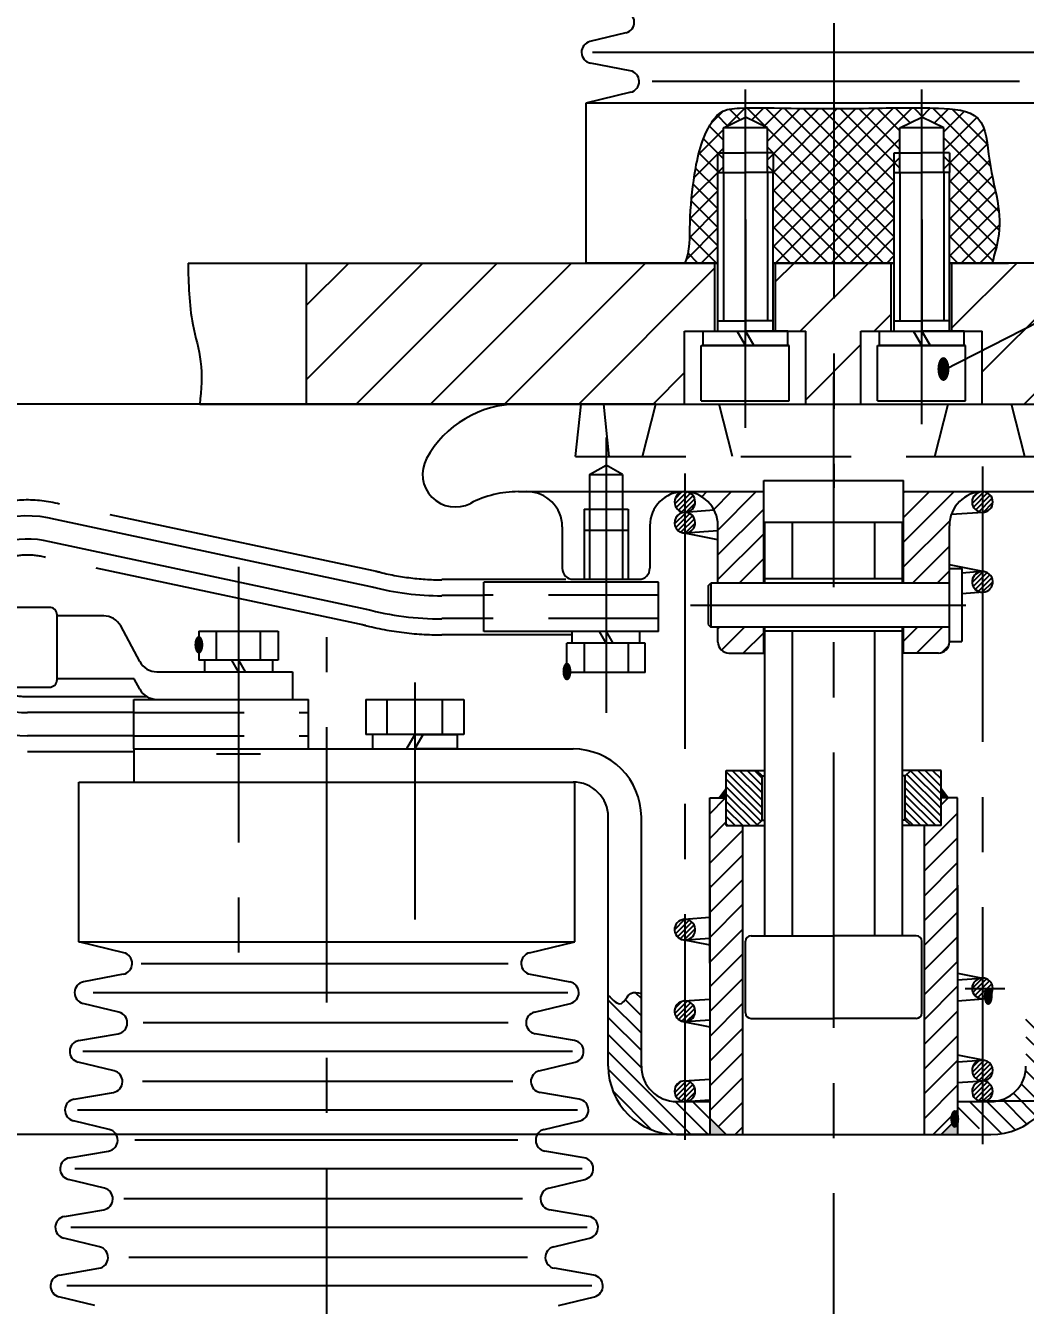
# Model space of a CAD drawing. Header units: millimetres. Extents: x 0 to 16800, y -462 to 11880.
# Drawn here: x 2784 to 4598, y 2346 to 4669 of the extents above; entities that cross this region are included whole.
import ezdxf
from ezdxf.enums import TextEntityAlignment as Align

# ---------------------------------------------------------------- set-up
doc = ezdxf.new("R2010")
doc.units = ezdxf.units.MM
doc.header["$LTSCALE"] = 400
for name, pattern in [('F', [0.75, 0.5, -0.25]), ('G', [2, 1.25, -0.25, 0.25, -0.25]), ('K', [2.5, 1.25, -0.25, 0.25, -0.25, 0.25, -0.25])]:
    doc.linetypes.add(name, pattern=pattern)
for name, color, linetype in [('01', 7, 'Continuous'), ('02', 1, 'Continuous'), ('02C', 3, 'Continuous'), ('04', 2, 'F'), ('05', 4, 'G'), ('07', 6, 'K'), ('08', 1, 'Continuous')]:
    doc.layers.add(name, color=color, linetype=linetype)
doc.styles.get("Standard").update_dxf_attribs({"font": 'isocp', "width": 0.707, "bigfont": 'intecad.shx'})
doc.dimstyles.new('INTE', dxfattribs={"dimscale": 40, "dimtxt": 3.5, "dimasz": 3, "dimexe": 3, "dimexo": 0, "dimgap": 1, "dimtad": 1, "dimdec": 1, "dimdsep": 46, "dimtxsty": 'Standard', "dimcen": 0, "dimclrd": 1, "dimclre": 1, "dimclrt": 3, "dimaunit": 1, "dimadec": 0, "dimazin": 0, "dimtfac": 1, "dimtdec": 1, "dimtmove": 0, "dimatfit": 0, "dimfxl": 1, "dimarcsym": 0})
pattern_1 = [(45, (14916.418, -1579.95), (-4.490128, 4.490128), [])]

# ---------------------------------------------------------------- blocks, each defined once
blk = doc.blocks.new('*U152')
at = {"layer": '01'}
for p, q in [((-7.7, 2.6), (-7.7, 0)), ((0, 2.6), (-7.7, 2.6)), ((0, 0), (-1.5, 2.6)), ((0, 2.6), (1.5, 0)), ((0, 2.6), (7.7, 2.6)), ((7.7, 2.6), (7.7, 0)), ((-7.7, 0), (0, 0)), ((7.7, 0), (0, 0))]:
    blk.add_line(p, q, dxfattribs=at)
at = {"layer": '05'}
blk.add_line((0, 4.7), (0, -2.1), dxfattribs=at)
blk = doc.blocks.new('*D153')
at = {"layer": '08', "color": 1, "lineweight": -2}
for p, q in [((3699.1, 3982.1), (1746.2, 3982.1)), ((1866.2, 1532.1), (1866.2, 3862.1)), ((2570.5, 1412.1), (1746.2, 1412.1))]:
    blk.add_line(p, q, dxfattribs=at)
at = {"layer": '08', "color": 1}
for points in [[(1846.2, 3862.1), (1886.2, 3862.1), (1866.2, 3982.1)], [(1846.2, 1532.1), (1886.2, 1532.1), (1866.2, 1412.1)]]:
    blk.add_solid(points, dxfattribs=at)
at = {"layer": 'Defpoints', "color": 0}
for p in [(1866.2, 3982.1), (3699.1, 3982.1), (2570.5, 1412.1)]:
    blk.add_point(p, dxfattribs=at)
at = {"layer": '08', "color": 3, "insert": (1756.1, 2697.1), "char_height": 140, "attachment_point": 5, "rotation": 90}
blk.add_mtext('257', dxfattribs=at)
blk = doc.blocks.new('*D156')
at = {"layer": '08', "color": 1, "lineweight": -2}
for p, q in [((3927.8, 3982.1), (1951.2, 3982.1)), ((2071.2, 3862.1), (2071.2, 2776.1)), ((4025.5, 2656.1), (1951.2, 2656.1))]:
    blk.add_line(p, q, dxfattribs=at)
at = {"layer": '08', "color": 1}
for points in [[(2051.2, 3862.1), (2091.2, 3862.1), (2071.2, 3982.1)], [(2051.2, 2776.1), (2091.2, 2776.1), (2071.2, 2656.1)]]:
    blk.add_solid(points, dxfattribs=at)
at = {"layer": 'Defpoints', "color": 0}
for p in [(3927.8, 3982.1), (2071.2, 2656.1), (4025.5, 2656.1)]:
    blk.add_point(p, dxfattribs=at)
at = {"layer": '08', "color": 3, "insert": (1961.2, 3319.1), "char_height": 140, "attachment_point": 5, "rotation": 90}
blk.add_mtext('132.6', dxfattribs=at)
blk = doc.blocks.new('*D157')
at = {"layer": '08', "color": 1, "lineweight": -2}
for p, q in [((4695.5, 3823.1), (6848.1, 3823.1)), ((6728.1, 3703.1), (6728.1, 2837.6)), ((4513.3, 2717.6), (6848.1, 2717.6))]:
    blk.add_line(p, q, dxfattribs=at)
at = {"layer": '08', "color": 1}
for points in [[(6708.1, 3703.1), (6748.1, 3703.1), (6728.1, 3823.1)], [(6708.1, 2837.6), (6748.1, 2837.6), (6728.1, 2717.6)]]:
    blk.add_solid(points, dxfattribs=at)
at = {"layer": 'Defpoints', "color": 0}
for p in [(4695.5, 3823.1), (4513.3, 2717.6), (6728.1, 2717.6)]:
    blk.add_point(p, dxfattribs=at)
at = {"layer": '08', "color": 3, "insert": (6618.1, 3270.4), "char_height": 140, "attachment_point": 5, "rotation": 90}
blk.add_mtext('110.6', dxfattribs=at)
blk = doc.blocks.new('*U132')
at = {"layer": '01'}
for p, q in [((-7.7, 2.6), (-7.7, 0)), ((0, 2.6), (-7.7, 2.6)), ((0, 0), (-1.5, 2.6)), ((0, 2.6), (1.5, 0)), ((0, 2.6), (7.7, 2.6)), ((7.7, 2.6), (7.7, 0)), ((-7.7, 0), (0, 0)), ((7.7, 0), (0, 0))]:
    blk.add_line(p, q, dxfattribs=at)
at = {"layer": '05'}
blk.add_line((0, 4.7), (0, -2.1), dxfattribs=at)
blk = doc.blocks.new('*D159')
at = {"layer": '08', "color": 1, "lineweight": -2}
for p, q in [((3950.5, 6122.1), (1574.1, 6122.1)), ((1694.1, 1532.1), (1694.1, 6002.1)), ((2451.8, 1412.1), (1574.1, 1412.1))]:
    blk.add_line(p, q, dxfattribs=at)
at = {"layer": '08', "color": 1}
for points in [[(1674.1, 6002.1), (1714.1, 6002.1), (1694.1, 6122.1)], [(1674.1, 1532.1), (1714.1, 1532.1), (1694.1, 1412.1)]]:
    blk.add_solid(points, dxfattribs=at)
at = {"layer": 'Defpoints', "color": 0}
for p in [(1694.1, 6122.1), (3950.5, 6122.1), (2451.8, 1412.1)]:
    blk.add_point(p, dxfattribs=at)
at = {"layer": '08', "color": 3, "insert": (1584.1, 3767.1), "char_height": 140, "attachment_point": 5, "rotation": 90}
blk.add_mtext('471', dxfattribs=at)

msp = doc.modelspace()

# ---------------------------------------------------------------- hatches: boundary and pattern name
at = {"layer": '01'}
for points in [[(4055.5, 3287.14), (4040.5, 3267.14), (4055.5, 3267.14)], [(4445.5, 3287.14), (4460.5, 3267.14), (4445.5, 3267.14)], [(4025.5, 2686.14), (4025.5, 2656.14), (4055.5, 2656.14)], [(4475.5, 2686.14), (4475.5, 2656.14), (4445.5, 2656.14)]]:
    msp.add_hatch(color=256, dxfattribs=at).paths.add_polyline_path(points)
at = {"layer": '02'}
h = msp.add_hatch(dxfattribs=at)
h.set_pattern_fill('ANSI37', color=256, scale=7.5, style=0)
h.set_pattern_definition([(45, (-4192.916, -8174.614), (-16.83798, 16.83798), []), (135, (-4192.916, -8174.614), (-16.83798, -16.83798), [])])
edge = h.paths.add_edge_path()
edge.add_line((4040.48, 4402.14), (4040.48, 4438.14))
edge.add_line((4040.48, 4438.14), (4050.48, 4438.14))
edge.add_line((4050.48, 4438.14), (4050.48, 4483.49))
edge.add_line((4050.48, 4483.49), (4050.48, 4483.49))
edge.add_line((4050.48, 4483.49), (4090.48, 4502.9))
edge.add_line((4090.48, 4502.9), (4090.48, 4519.54))
edge.add_spline(control_points=[(4090.48, 4519.54), (4086.95, 4519.44), (4071.32, 4518.85), (4046.42, 4516.97), (4012.36, 4472.93), (3996.72, 4401.48), (3988.49, 4319.7), (3989.95, 4259.17), (3981.22, 4238.14)], knot_values=[2.6008822, 2.6008822, 2.6008822, 2.6008822, 3.6352652, 7.1481791, 9.577773, 19.5496255, 28.409531, 35.3980889, 35.3980889, 35.3980889, 35.3980889], degree=3, periodic=0)
edge.add_line((3981.22, 4238.14), (4040.48, 4238.14))
edge.add_line((4040.48, 4238.14), (4040.48, 4402.14))
edge = h.paths.add_edge_path()
edge.add_spline(control_points=[(4250.51, 4518.45), (4221.36, 4518.39), (4167.29, 4518.78), (4115.48, 4520.28), (4090.48, 4519.54)], knot_values=[35.3980889, 35.3980889, 35.3980889, 35.3980889, 44.0767213, 51.3985756, 51.3985756, 51.3985756, 51.3985756], degree=3, periodic=0)
edge.add_line((4090.48, 4519.54), (4090.48, 4502.9))
edge.add_line((4090.48, 4502.9), (4130.48, 4483.49))
edge.add_line((4130.48, 4483.49), (4130.48, 4438.14))
edge.add_line((4130.48, 4438.14), (4140.48, 4438.14))
edge.add_line((4140.48, 4438.14), (4140.48, 4402.14))
edge.add_line((4140.48, 4402.14), (4140.48, 4238.14))
edge.add_line((4140.48, 4238.14), (4200.01, 4238.14))
edge.add_line((4200.01, 4238.14), (4250.51, 4238.14))
edge.add_line((4250.51, 4238.14), (4250.51, 4518.45))
edge = h.paths.add_edge_path()
edge.add_spline(control_points=[(4538, 4238.14), (4540.98, 4249.17), (4552.63, 4288.6), (4552.03, 4345.5), (4529.91, 4418.89), (4527.92, 4513.86), (4456.13, 4518.92), (4420.27, 4519.77), (4410.48, 4519.9)], knot_values=[67.5905468, 67.5905468, 67.5905468, 67.5905468, 70.3500997, 77.3643046, 85.9150736, 93.8041489, 101.1692117, 104.0328441, 104.0328441, 104.0328441, 104.0328441], degree=3, periodic=0)
edge.add_line((4410.48, 4519.9), (4410.48, 4502.9))
edge.add_line((4410.48, 4502.9), (4450.48, 4483.49))
edge.add_line((4450.48, 4483.49), (4450.48, 4438.14))
edge.add_line((4450.48, 4438.14), (4460.48, 4438.14))
edge.add_line((4460.48, 4438.14), (4460.48, 4402.14))
edge.add_line((4460.48, 4402.14), (4460.48, 4238.14))
edge.add_line((4460.48, 4238.14), (4538, 4238.14))
edge = h.paths.add_edge_path()
edge.add_line((4360.48, 4438.14), (4370.48, 4438.14))
edge.add_line((4370.48, 4438.14), (4370.48, 4483.49))
edge.add_line((4370.48, 4483.49), (4370.48, 4483.49))
edge.add_line((4370.48, 4483.49), (4410.48, 4502.9))
edge.add_line((4410.48, 4502.9), (4410.48, 4519.9))
edge.add_spline(control_points=[(4410.48, 4519.9), (4380.51, 4520.28), (4329.54, 4519.03), (4275.44, 4518.5), (4250.51, 4518.45)], knot_values=[51.3985756, 51.3985756, 51.3985756, 51.3985756, 60.1681437, 67.5905468, 67.5905468, 67.5905468, 67.5905468], degree=3, periodic=0)
edge.add_line((4250.51, 4518.45), (4250.51, 4238.14))
edge.add_line((4250.51, 4238.14), (4360.48, 4238.14))
edge.add_line((4360.48, 4238.14), (4360.48, 4402.14))
edge.add_line((4360.48, 4402.14), (4360.48, 4438.14))
h.paths.add_polyline_path([(4370.48, 4438.14), (4360.48, 4438.14), (4360.48, 4402.14), (4370.48, 4402.14)], flags=16)
h.paths.add_polyline_path([(4450.48, 4402.14), (4460.48, 4402.14), (4460.48, 4438.14), (4450.48, 4438.14)], flags=17)
h.paths.add_polyline_path([(4130.48, 4402.14), (4140.48, 4402.14), (4140.48, 4438.14), (4130.48, 4438.14)], flags=17)
h.paths.add_polyline_path([(4040.48, 4402.14), (4050.48, 4402.14), (4050.48, 4438.14), (4040.48, 4438.14)], flags=16)
h = msp.add_hatch(dxfattribs=at)
h.set_pattern_fill('LINE', color=256, scale=30, angle=45, style=0)
h.set_pattern_definition([(45, (-4192.92, -8174.61), (-67.3519, 67.3519), [])])
h.paths.add_polyline_path([(4034.98, 4238.14), (3800.48, 4238.14), (3293.22, 4238.14), (3293.22, 3982.14), (3979.98, 3982.14), (3979.98, 4114.14), (4034.98, 4114.14)])
h.paths.add_polyline_path([(5207.8, 4238.14), (4464.98, 4238.14), (4464.98, 4114.14), (4519.98, 4114.14), (4519.98, 3982.14), (5207.8, 3982.14)])
h.paths.add_polyline_path([(4250.51, 4238.14), (4144.98, 4238.14), (4144.98, 4114.14), (4167.48, 4114.14), (4199.98, 4114.14), (4199.98, 3982.14), (4250.51, 3982.14)])
h.paths.add_polyline_path([(4354.98, 4238.14), (4250.51, 4238.14), (4250.51, 3982.14), (4299.98, 3982.14), (4299.98, 4114.14), (4354.98, 4114.14)])
at = {"layer": '02', "linetype": 'Continuous'}
h = msp.add_hatch(dxfattribs=at)
h.set_pattern_fill('LINE', color=1, scale=2, angle=45, style=0)
h.set_pattern_definition(pattern_1)
h.paths.add_polyline_path([(3980.5, 3785.59), (3983.64, 3785.81, 0.8679073), (3982.65, 3823.02, 0.0087093), (3980.5, 3823.12)])
h.paths.add_polyline_path([(3979.95, 3785.55), (3980.5, 3785.59), (3980.5, 3823.12, 0.0025198), (3979.87, 3823.13, 0.9695107)])
h = msp.add_hatch(dxfattribs=at)
h.set_pattern_fill('LINE', color=1, scale=10, angle=45, style=0)
h.set_pattern_definition([(45, (14916.418, -1579.95), (-22.45064, 22.45064), [])])
h.paths.add_polyline_path([(4123.5, 3823.14), (3980.5, 3823.14, -0.0286448), (3982.65, 3823.02, -0.3958272), (4040.5, 3761.39), (4040.5, 3657.27), (4123.5, 3657.27)])
h.paths.add_polyline_path([(4123.5, 3530.14), (4123.5, 3577.01), (4040.5, 3577.01), (4040.5, 3550.14, 0.4142136), (4060.5, 3530.14)])
h.paths.add_polyline_path([(4440.5, 3530.14, 0.4251739), (4460.48, 3550.89), (4460.5, 3550.89), (4460.5, 3577.01), (4377.5, 3577.01), (4377.5, 3530.14)])
h.paths.add_polyline_path([(4460.5, 3761.39, -0.3958272), (4518.35, 3823.02, -0.0286448), (4520.5, 3823.14), (4377.5, 3823.14), (4377.5, 3657.27), (4460.5, 3657.27)])
at = {"layer": '02'}
h = msp.add_hatch(dxfattribs=at)
h.set_pattern_fill('LINE', color=256, scale=2, angle=45, style=0)
h.set_pattern_definition(pattern_1)
h.paths.add_polyline_path([(4520.5, 3823.12, 0.0087093), (4518.35, 3823.02, 0.9443057), (4520.5, 3785.54)])
h.paths.add_polyline_path([(4521.12, 3823.13, 0.0025198), (4520.5, 3823.12), (4520.5, 3785.54, 0.9835841)])
at = {"layer": '02', "linetype": 'Continuous'}
h = msp.add_hatch(dxfattribs=at)
h.set_pattern_fill('LINE', color=1, scale=2, angle=45, style=0)
h.set_pattern_definition(pattern_1)
h.paths.add_polyline_path([(3980.5, 3785.54), (3980.5, 3747.94, 0.0173811), (3981.8, 3747.99, 0.9658317)])
h.paths.add_polyline_path([(3980.5, 3785.54, 1), (3980.5, 3747.94)])
at = {"layer": '02'}
h = msp.add_hatch(dxfattribs=at)
h.set_pattern_fill('LINE', color=256, scale=2, angle=45, style=0)
h.set_pattern_definition(pattern_1)
h.paths.add_polyline_path([(4520.5, 3678.14, 0.0192237), (4519.05, 3678.09, 0.9622778), (4520.5, 3640.54)])
h.paths.add_polyline_path([(4520.5, 3678.14), (4520.5, 3640.54, 0.0192237), (4521.94, 3640.6, 0.9622778)])
at = {"layer": '02', "linetype": 'Continuous'}
h = msp.add_hatch(dxfattribs=at)
h.set_pattern_fill('LINE', color=1, scale=3, angle=135, style=0)
h.set_pattern_definition([(135, (-11773.172, -1628.18), (-6.735192, -6.735192), [])])
h.paths.add_polyline_path([(4380.5, 3227.14), (4390.5, 3217.14), (4445.5, 3217.14), (4445.5, 3317.14), (4390.5, 3317.14), (4380.5, 3307.14)])
h.paths.add_polyline_path([(4120.5, 3307.14), (4110.5, 3317.14), (4055.5, 3317.14), (4055.5, 3217.14), (4110.5, 3217.14), (4120.5, 3227.14)])
h = msp.add_hatch(dxfattribs=at)
h.set_pattern_fill('LINE', color=1, scale=10, angle=45, style=0)
h.set_pattern_definition([(45, (14608.054, -1579.95), (-22.45064, 22.45064), [])])
h.paths.add_polyline_path([(4456.95, 2665.95), (4485.4, 2665.95), (4485.4, 2702.87), (4456.95, 2702.87)], flags=9)
h.paths.add_polyline_path([(4445.5, 3217.14), (4415.5, 3217.14), (4415.5, 2656.14), (4445.5, 2656.14), (4475.5, 2686.14), (4475.5, 3267.14), (4445.5, 3267.14)])
h.paths.add_polyline_path([(4085.5, 3217.14), (4055.5, 3217.14), (4055.5, 3267.14), (4025.5, 3267.14), (4025.5, 2686.14), (4055.5, 2656.14), (4085.5, 2656.14)])
at = {"layer": '02'}
h = msp.add_hatch(dxfattribs=at)
h.set_pattern_fill('LINE', color=256, scale=2, angle=45, style=0)
h.set_pattern_definition(pattern_1)
h.paths.add_polyline_path([(3980.5, 3047.01, 0.0192237), (3979.05, 3046.95, 0.7890257), (3973.3, 3010.84), (3980.5, 3009.41)])
h.paths.add_polyline_path([(3980.5, 3047.01), (3980.5, 3009.41, 0.0192237), (3981.94, 3009.46, 0.9622778)])
h = msp.add_hatch(dxfattribs=at)
h.set_pattern_fill('LINE', color=256, scale=2, angle=45, style=0)
h.set_pattern_definition(pattern_1)
h.paths.add_polyline_path([(4520.5, 2940.34, 0.4142136), (4501.7, 2921.54), (4520.5, 2921.54)])
h.paths.add_polyline_path([(4520.5, 2921.54), (4501.7, 2921.54, 0.4142136), (4520.5, 2902.74)])
h.paths.add_polyline_path([(4520.5, 2940.34), (4520.5, 2921.54), (4539.3, 2921.54, 0.4142136)])
h.paths.add_polyline_path([(4539.3, 2921.54), (4520.5, 2921.54), (4520.5, 2902.74, 0.4142136)], flags=16)
h.paths.add_polyline_path([(4517.74, 2888.92), (4546.19, 2888.92), (4546.19, 2925.85), (4517.74, 2925.85)], flags=9)
at = {"layer": '02', "linetype": 'Continuous'}
h = msp.add_hatch(dxfattribs=at)
h.set_pattern_fill('LINE', color=1, scale=7, angle=135, style=0)
h.set_pattern_definition([(135, (14608.054, -1579.95), (-15.71545, -15.71545), [])])
edge = h.paths.add_edge_path()
edge.add_spline(control_points=[(3901.5, 2912.55), (3894.64, 2914.04), (3878.74, 2917.51), (3866.48, 2883.85), (3850.09, 2900.02), (3841.5, 2908.5)], knot_values=[0, 0, 0, 0, 1.9002893, 4.4092742, 7.176324, 7.176324, 7.176324, 7.176324], degree=3, periodic=0)
edge.add_line((3841.5, 2908.5), (3841.5, 2780.14))
edge.add_arc((3965.5, 2780.14), 124, 180, 270)
edge.add_line((3965.5, 2656.14), (3980.5, 2656.14))
edge.add_line((3980.5, 2656.14), (3980.5, 2716.14))
edge.add_line((3980.5, 2716.14), (3965.5, 2716.14))
edge.add_arc((3965.5, 2780.14), 64, 180, 270, ccw=False)
edge.add_line((3901.5, 2780.14), (3901.5, 2912.55))
h.paths.add_polyline_path([(4659.5, 2866.41), (4599.5, 2884.89), (4599.5, 2780.14, -0.4142136), (4535.5, 2716.14), (4520.5, 2716.14), (4520.5, 2664.96), (4544.21, 2656.45, 0.3937571), (4659.5, 2780.14)])
h.paths.add_polyline_path([(4520.5, 2716.14), (4475.5, 2716.14), (4475.5, 2681.11), (4520.5, 2664.96)])
h.paths.add_polyline_path([(4025.5, 2716.14), (3980.5, 2716.14), (3980.5, 2656.14), (4025.5, 2656.14)])
h.paths.add_polyline_path([(4456.95, 2665.95), (4485.4, 2665.95), (4485.4, 2702.87), (4456.95, 2702.87)], flags=9)
at = {"layer": '02'}
h = msp.add_hatch(dxfattribs=at)
h.set_pattern_fill('LINE', color=256, scale=2, angle=45, style=0)
h.set_pattern_definition(pattern_1)
h.paths.add_polyline_path([(3980.5, 2898.74, 0.0192237), (3979.05, 2898.69, 0.9622778), (3980.5, 2861.14)])
h.paths.add_polyline_path([(3980.5, 2861.14, 0.0192237), (3981.94, 2861.2, 0.9622778), (3980.5, 2898.74)])
h = msp.add_hatch(dxfattribs=at)
h.set_pattern_fill('LINE', color=256, scale=2, angle=45, style=0)
h.set_pattern_definition(pattern_1)
h.paths.add_polyline_path([(4520.5, 2791.34, 0.0173811), (4519.19, 2791.3, 0.9658317), (4520.5, 2753.74)])
h.paths.add_polyline_path([(4520.5, 2791.34), (4520.5, 2753.74, 1)])
h = msp.add_hatch(dxfattribs=at)
h.set_pattern_fill('LINE', color=256, scale=2, angle=45, style=0)
h.set_pattern_definition(pattern_1)
h.paths.add_polyline_path([(3980.5, 2753.74), (3980.5, 2716.14, 1)])
h.paths.add_polyline_path([(3980.5, 2753.74, 1), (3980.5, 2716.14)])
h = msp.add_hatch(dxfattribs=at)
h.set_pattern_fill('LINE', color=256, scale=2, angle=45, style=0)
h.set_pattern_definition(pattern_1)
h.paths.add_polyline_path([(4520.5, 2753.7), (4517.36, 2753.48, 0.9194096), (4520.5, 2716.14)])
h.paths.add_polyline_path([(4521.04, 2753.74), (4520.5, 2753.7), (4520.5, 2716.14, 0.9856954)])

# ---------------------------------------------------------------- linework, layer by layer
for p, q in [((3873.39, 4655.88), (3808.24, 4640.07)), ((3881.32, 4587.06), (3809.17, 4600.99)), ((3812.96, 4620.63), (4674.38, 4620.63)), ((3921.32, 4567.95), (4587.42, 4567.95)), ((3882.25, 4547.99), (3800.48, 4528.14)), ((3800.48, 4528.14), (3800.48, 4238.14)), ((4700.48, 4528.14), (3800.48, 4528.14)), ((3079.05, 4238.14), (4040.48, 4238.14)), ((4040.48, 4238.14), (3800.48, 4238.14)), ((3933.01, 4238.14), (4040.48, 4238.14)), ((4034.98, 4114.14), (4034.98, 4238.14)), ((4360.48, 4238.14), (4140.48, 4238.14)), ((4140.48, 4238.14), (4360.48, 4238.14)), ((4140.48, 4238.14), (4200.01, 4238.14)), ((4144.98, 4114.14), (4144.98, 4238.14)), ((4300.01, 4238.14), (4360.48, 4238.14)), ((4354.98, 4114.14), (4354.98, 4238.14)), ((5426.42, 4238.14), (4460.48, 4238.14)), ((4460.48, 4238.14), (4568.01, 4238.14)), ((4464.98, 4114.14), (4464.98, 4238.14)), ((3979.98, 4114.14), (4199.98, 4114.14)), ((3979.98, 3982.14), (3979.98, 4114.14)), ((4199.98, 3982.14), (4199.98, 4114.14)), ((4299.98, 3982.14), (4299.98, 4114.14)), ((4299.98, 4114.14), (4519.98, 4114.14)), ((4519.98, 3982.14), (4519.98, 4114.14)), ((3980.5, 3823.14), (4123.5, 3823.14)), ((4519.84, 3823.14), (4520.5, 3823.14)), ((4033.83, 3789.3), (3979.19, 3785.5)), ((3419.37, 3648.85), (2838.54, 3772.48)), ((4375.5, 3767.14), (4125.5, 3767.14)), ((4521.8, 3785.59), (4463.88, 3781.56)), ((4040.5, 3735.64), (3976.83, 3748.31)), ((4040.5, 3752.08), (3981.8, 3747.99)), ((3408.69, 3608.23), (2827.87, 3731.86)), ((4524.16, 3677.78), (4460.5, 3690.45)), ((4519.05, 3678.09), (4483.3, 3675.34)), ((3932.8, 3659.14), (3615.8, 3659.14)), ((3539.75, 3635.14), (3615.8, 3635.14)), ((4521.94, 3640.6), (4483.3, 3637.62)), ((2827.21, 3613.16), (2663.85, 3613.16)), ((2841.21, 3482.1), (2841.21, 3599.16)), ((2925.88, 3597.76), (2841.21, 3597.76)), ((2991.55, 3514.56), (2956.71, 3579.34)), ((3615.8, 3593.14), (3539.75, 3593.14)), ((3932.8, 3569.14), (3615.8, 3569.14)), ((3022.37, 3496.14), (3268.28, 3496.14)), ((3268.28, 3496.14), (3268.28, 3446.14)), ((2724.06, 3468.1), (2827.21, 3468.1)), ((2981.37, 3483.5), (2841.21, 3483.5)), ((2991.55, 3464.56), (2981.37, 3483.5)), ((2980.5, 3446.14), (3297.5, 3446.14)), ((2980.5, 3422.14), (2787.84, 3422.14)), ((2980.5, 3380.14), (2787.84, 3380.14)), ((2980.5, 3356.14), (3777.5, 3356.14)), ((2980.5, 3356.14), (2980.5, 3296.14)), ((4055.5, 3317.14), (4110.5, 3317.14)), ((4445.5, 3317.14), (4375.5, 3317.14)), ((2880.52, 3006.14), (2880.52, 3296.14)), ((2880.52, 3296.14), (3780.52, 3296.14)), ((3780.52, 3006.14), (3780.52, 3296.14)), ((4025.5, 3267.14), (4055.5, 3267.14)), ((4475.5, 3267.14), (4445.5, 3267.14)), ((3841.5, 2780.14), (3841.5, 3232.14)), ((3901.5, 2780.14), (3901.5, 3232.14)), ((4055.5, 3217.14), (4125.5, 3217.14)), ((4445.5, 3217.14), (4375.5, 3217.14)), ((3979.05, 3046.95), (4025.5, 3050.53)), ((2880.52, 3006.14), (3780.52, 3006.14)), ((2962.29, 2986.3), (2880.52, 3006.14)), ((3698.76, 2986.3), (3780.52, 3006.14)), ((3973.16, 3010.87), (4025.5, 3000.46)), ((3981.94, 3009.46), (4025.5, 3012.82)), ((4100.5, 3017.14), (4250.5, 3017.14)), ((4400.5, 3017.14), (4250.5, 3017.14)), ((3659.69, 2966.34), (2993.58, 2966.34)), ((2961.36, 2947.22), (2889.21, 2933.3)), ((3699.69, 2947.22), (3771.84, 2933.3)), ((4475.5, 2949.29), (4520.5, 2940.34)), ((4475.5, 2936.93), (4519.05, 2940.29)), ((3768.05, 2913.66), (2906.63, 2913.66)), ((2953.43, 2878.41), (2888.28, 2894.22)), ((3707.61, 2878.41), (3772.76, 2894.22)), ((3979.05, 2898.69), (4025.5, 2902.27)), ((4475.5, 2899.22), (4521.94, 2902.8)), ((3659.69, 2858.97), (2997.63, 2858.97)), ((3976.83, 2861.51), (4025.5, 2851.83)), ((3981.94, 2861.2), (4025.5, 2864.56)), ((4100.5, 2867.14), (4250.5, 2867.14)), ((4400.5, 2867.14), (4250.5, 2867.14)), ((2880.85, 2826.92), (2952.13, 2839.27)), ((3780.19, 2826.92), (3708.92, 2839.27)), ((2944.7, 2771.96), (2879.55, 2787.78)), ((3776.78, 2807.21), (2887.94, 2807.21)), ((3716.35, 2771.96), (3781.5, 2787.78)), ((4475.5, 2800.66), (4524.16, 2790.98)), ((4475.5, 2788.26), (4519.19, 2791.3)), ((3668.42, 2752.53), (2996.6, 2752.53)), ((3979.19, 2753.7), (4025.5, 2756.92)), ((4475.5, 2750.57), (4521.8, 2753.79)), ((2872.12, 2720.47), (2943.4, 2732.82)), ((3788.93, 2720.47), (3717.65, 2732.82)), ((3981.8, 2716.19), (4025.5, 2719.23)), ((3785.52, 2700.76), (2878.31, 2700.76)), ((3965.5, 2716.14), (4025.5, 2716.14)), ((4475.5, 2716.14), (4535.5, 2716.14)), ((2935.96, 2665.51), (2870.81, 2681.33)), ((3725.08, 2665.51), (3790.23, 2681.33)), ((3965.5, 2656.14), (4535.5, 2656.14)), ((2863.38, 2614.02), (2934.66, 2626.37)), ((3677.16, 2646.08), (2982.45, 2646.08)), ((3797.66, 2614.02), (3726.39, 2626.37)), ((3794.25, 2594.32), (2873.21, 2594.32)), ((2927.23, 2559.07), (2862.08, 2574.88)), ((3733.82, 2559.07), (3798.97, 2574.88)), ((3685.89, 2539.63), (2962.65, 2539.63)), ((2854.65, 2507.58), (2925.93, 2519.93)), ((3806.4, 2507.58), (3735.12, 2519.93)), ((3802.98, 2487.87), (2866.35, 2487.87)), ((2918.5, 2452.62), (2853.35, 2468.44)), ((3742.55, 2452.62), (3807.7, 2468.44)), ((3694.63, 2433.19), (2971.38, 2433.19)), ((2845.91, 2401.13), (2917.19, 2413.48)), ((3815.13, 2401.13), (3743.86, 2413.48)), ((3811.72, 2381.42), (2859.15, 2381.42)), ((2909.76, 2346.17), (2844.61, 2361.99)), ((3751.29, 2346.17), (3816.44, 2361.99))]:
    msp.add_line(p, q)
for centre, radius, start, end in [((3868.68, 4675.32), 20, 283.64408, 80.17161), ((3812.96, 4620.63), 20, 103.64408, 259.07308), ((3877.53, 4567.43), 20, 283.64408, 79.07308), ((3980.5, 3804.34), 18.8, 90, 268.34903), ((4520.5, 3804.34), 18.8, 270, 90), ((2787.84, 3579.59), 199.45, 75.27176, 270), ((3980.5, 3766.74), 18.8, 90, 273.98306), ((2787.84, 3579.59), 157.45, 75.27176, 270), ((4520.5, 3659.34), 18.8, 274.4052, 94.4052), ((4520.5, 3659.34), 18.8, 274.4052, 94.4052), ((3539.75, 4134.14), 500, 255.27176, 270), ((2827.21, 3599.16), 14, 0, 90), ((3539.75, 4134.14), 542, 255.27176, 270), ((2925.88, 3562.76), 35, 28.27589, 90), ((3022.37, 3531.14), 35, 208.27589, 270), ((2827.21, 3482.1), 14, 270, 0), ((3022.37, 3481.14), 35, 208.27589, 270), ((3777.5, 3232.14), 124, 0, 90), ((3777.5, 3232.14), 64, 0, 90), ((2957.57, 2966.86), 20, 280.92692, 76.35592), ((3703.48, 2966.86), 20, 103.64408, 259.07308), ((2893, 2913.66), 20, 100.92692, 256.35592), ((3768.05, 2913.66), 20, 283.64408, 79.07308), ((4520.5, 2921.54), 18.8, 270, 90), ((2948.72, 2858.97), 20, 279.82839, 76.35592), ((3712.33, 2858.97), 20, 103.64408, 260.17161), ((2884.27, 2807.21), 20, 99.82839, 256.35592), ((3776.78, 2807.21), 20, 283.64408, 80.17161), ((4520.5, 2772.54), 18.8, 270, 93.98306), ((2939.98, 2752.53), 20, 279.82839, 76.35592), ((3721.07, 2752.53), 20, 103.64408, 260.17161), ((3965.5, 2780.14), 124, 180, 270), ((3965.5, 2780.14), 64, 180, 270), ((4535.5, 2780.14), 124, 270, 0), ((4535.5, 2780.14), 64, 270, 0), ((4520.5, 2734.94), 18.8, 270, 88.34903), ((2875.53, 2700.76), 20, 99.82839, 256.35592), ((3785.52, 2700.76), 20, 283.64408, 80.17161), ((2931.25, 2646.08), 20, 279.82839, 76.35592), ((3729.8, 2646.08), 20, 103.64408, 260.17161), ((2866.8, 2594.32), 20, 99.82839, 256.35592), ((3794.25, 2594.32), 20, 283.64408, 80.17161), ((2922.51, 2539.63), 20, 279.82839, 76.35592), ((3738.54, 2539.63), 20, 103.64408, 260.17161), ((2858.06, 2487.87), 20, 99.82839, 256.35592), ((3802.98, 2487.87), 20, 283.64408, 80.17161), ((2913.78, 2433.19), 20, 279.82839, 76.35592), ((3747.27, 2433.19), 20, 103.64408, 260.17161), ((2849.33, 2381.42), 20, 99.82839, 256.35592), ((3811.72, 2381.42), 20, 283.64408, 80.17161)]:
    msp.add_arc(centre, radius, start, end)
at = {"layer": '01'}
for p, q in [((4050.48, 4483.49), (4090.48, 4502.9)), ((4050.48, 4438.14), (4050.48, 4483.49)), ((4130.48, 4483.49), (4050.48, 4483.49)), ((4130.48, 4483.49), (4090.48, 4502.9)), ((4130.48, 4438.14), (4130.48, 4483.49)), ((4370.48, 4483.49), (4410.48, 4502.9)), ((4450.48, 4483.49), (4370.48, 4483.49)), ((4370.48, 4438.14), (4370.48, 4483.49)), ((4450.48, 4483.49), (4410.48, 4502.9)), ((4450.48, 4438.14), (4450.48, 4483.49)), ((4040.48, 4438.14), (4090.48, 4438.14)), ((4050.48, 4402.14), (4050.48, 4438.14)), ((4140.48, 4438.14), (4090.48, 4438.14)), ((4130.48, 4402.14), (4130.48, 4438.14)), ((4360.48, 4438.14), (4410.48, 4438.14)), ((4370.48, 4402.14), (4370.48, 4438.14)), ((4460.48, 4438.14), (4410.48, 4438.14)), ((4450.48, 4402.14), (4450.48, 4438.14)), ((4040.48, 4114.14), (4040.48, 4402.14)), ((4040.48, 4402.14), (4090.48, 4402.14)), ((4140.48, 4402.14), (4090.48, 4402.14)), ((4140.48, 4114.14), (4140.48, 4402.14)), ((4360.48, 4114.14), (4360.48, 4402.14)), ((4360.48, 4402.14), (4410.48, 4402.14)), ((4460.48, 4402.14), (4410.48, 4402.14)), ((4460.48, 4114.14), (4460.48, 4402.14)), ((3293.22, 4238.14), (3293.22, 3982.14)), ((4039.98, 4133.14), (4089.98, 4133.14)), ((4139.98, 4133.14), (4089.98, 4133.14)), ((4360.48, 4133.14), (4410.48, 4133.14)), ((4460.48, 4133.14), (4410.48, 4133.14)), ((4009.98, 4088.14), (4089.98, 4088.14)), ((4009.98, 3988.14), (4009.98, 4088.14)), ((4169.98, 4088.14), (4089.98, 4088.14)), ((4169.98, 3988.14), (4169.98, 4088.14)), ((4329.98, 3988.14), (4329.98, 4088.14)), ((4329.98, 4088.14), (4409.98, 4088.14)), ((4489.98, 4088.14), (4409.98, 4088.14)), ((4489.98, 3988.14), (4489.98, 4088.14)), ((3100.4, 3982.14), (5450.63, 3982.14)), ((3678.5, 3982.14), (4708.86, 3982.14)), ((4009.98, 3988.14), (4169.98, 3988.14)), ((4329.98, 3988.14), (4489.98, 3988.14)), ((4433.99, 3886.84), (4458.1, 3982.14)), ((4433.99, 3886.84), (4718.82, 3886.84)), ((4123.5, 3843.14), (4377.5, 3843.14)), ((3678.5, 3823.14), (4123.5, 3823.14)), ((4377.5, 3823.14), (4695.5, 3823.14)), ((4175.5, 3664.64), (4175.5, 3767.14)), ((4325.5, 3664.64), (4325.5, 3767.14)), ((3758, 3759.14), (3758, 3684.14)), ((3917, 3761.39), (3917, 3684.14)), ((4040.5, 3657.27), (4040.5, 3761.39)), ((4460.5, 3550.14), (4460.5, 3761.39)), ((4460.5, 3683.4), (4483.3, 3683.4)), ((4483.3, 3683.4), (4483.3, 3550.89)), ((3615.8, 3569.14), (3615.8, 3659.14)), ((3778, 3664.14), (3897, 3664.14)), ((3932.8, 3569.14), (3932.8, 3659.14)), ((4022.7, 3652.27), (4027.7, 3657.27)), ((4022.7, 3652.27), (4022.7, 3582.01)), ((4460.5, 3657.27), (4027.7, 3657.27)), ((4027.7, 3657.27), (4027.7, 3577.01)), ((4022.7, 3582.01), (4027.7, 3577.01)), ((3098.6, 3570.14), (3098.6, 3517.14)), ((3098.6, 3570.14), (3242.4, 3570.14)), ((3130.5, 3517.14), (3130.5, 3570.14)), ((3210.5, 3517.14), (3210.5, 3570.14)), ((3242.4, 3570.14), (3242.4, 3517.14)), ((3776, 3548.14), (3776, 3569.14)), ((3837.5, 3548.14), (3825.37, 3569.14)), ((3837.5, 3569.14), (3849.62, 3548.14)), ((3899, 3548.14), (3899, 3569.14)), ((4460.5, 3577.01), (4027.7, 3577.01)), ((4040.5, 3550.14), (4040.5, 3577.01)), ((4175.5, 3017.14), (4175.5, 3569.64)), ((4325.5, 3017.14), (4325.5, 3569.64)), ((3908.5, 3548.14), (3766.5, 3548.14)), ((3766.5, 3495.14), (3766.5, 3548.14)), ((3797.5, 3548.14), (3797.5, 3495.14)), ((3877.5, 3548.14), (3877.5, 3495.14)), ((3908.5, 3495.14), (3908.5, 3548.14)), ((4460.5, 3550.89), (4483.3, 3550.89)), ((3242.4, 3517.14), (3098.6, 3517.14)), ((3109, 3517.14), (3109, 3496.14)), ((3170.5, 3496.14), (3158.37, 3517.14)), ((3170.5, 3517.14), (3182.62, 3496.14)), ((3232, 3517.14), (3232, 3496.14)), ((4060.5, 3530.14), (4123.5, 3530.14)), ((4440.5, 3530.14), (4377.5, 3530.14)), ((3908.5, 3495.14), (3766.5, 3495.14)), ((2980.5, 3356.14), (2980.5, 3446.14)), ((3297.5, 3356.14), (3297.5, 3446.14)), ((3401.65, 3446.14), (3401.65, 3382.14)), ((3401.65, 3446.14), (3579.35, 3446.14)), ((3440.5, 3382.14), (3440.5, 3446.14)), ((3540.5, 3382.14), (3540.5, 3446.14)), ((3579.35, 3446.14), (3579.35, 3382.14)), ((3579.35, 3382.14), (3401.65, 3382.14)), ((4055.5, 3217.14), (4055.5, 3317.14)), ((4110.5, 3317.14), (4125.5, 3317.14)), ((4445.5, 3217.14), (4445.5, 3317.14)), ((4025.5, 3108.99), (4025.5, 2656.14)), ((4475.5, 3108.99), (4475.5, 2656.14)), ((4090.5, 2877.14), (4090.5, 3007.14)), ((4410.5, 2877.14), (4410.5, 3007.14)), ((4025.5, 2686.14), (4055.5, 2656.14)), ((4475.5, 2686.14), (4445.5, 2656.14))]:
    msp.add_line(p, q, dxfattribs=at)
at = {"layer": '01', "color": 7, "linetype": 'Continuous'}
for p, q in [((4123.5, 3657.27), (4123.5, 3843.14)), ((4377.5, 3657.27), (4377.5, 3843.14)), ((4125.5, 3657.27), (4125.5, 3767.14)), ((4375.5, 3657.27), (4375.5, 3767.14)), ((4250.5, 3664.64), (4125.5, 3664.64)), ((4375.5, 3664.64), (4250.5, 3664.64)), ((4123.5, 3530.14), (4123.5, 3577.01)), ((4125.5, 3017.14), (4125.5, 3577.01)), ((4250.5, 3569.64), (4125.5, 3569.64)), ((4375.5, 3569.64), (4250.5, 3569.64)), ((4375.5, 3017.14), (4375.5, 3577.01)), ((4377.5, 3530.14), (4377.5, 3577.01)), ((4120.5, 3307.14), (4110.5, 3317.14)), ((4120.5, 3227.14), (4120.5, 3307.14)), ((4120.5, 3307.14), (4125.5, 3307.14)), ((4380.5, 3307.14), (4375.5, 3307.14)), ((4380.5, 3307.14), (4390.5, 3317.14)), ((4380.5, 3227.14), (4380.5, 3307.14)), ((4025.5, 2967.14), (4025.5, 3267.14)), ((4475.5, 2967.14), (4475.5, 3267.14)), ((4085.5, 2656.14), (4085.5, 3217.14)), ((4110.5, 3217.14), (4120.5, 3227.14)), ((4120.5, 3227.14), (4125.5, 3227.14)), ((4380.5, 3227.14), (4375.5, 3227.14)), ((4390.5, 3217.14), (4380.5, 3227.14)), ((4415.5, 2656.14), (4415.5, 3217.14))]:
    msp.add_line(p, q, dxfattribs=at)
at = {"layer": '01'}
for centre, radius, start, end in [((3678.5, 3792.14), 190, 90, 151.33353), ((3563.96, 3854.76), 59.47, 151.33353, 297.33032), ((3678.5, 3633.14), 190, 90, 117.33032), ((3694, 3759.14), 64, 0, 90), ((3978.75, 3761.39), 61.75, 0, 180), ((4522.25, 3761.39), 61.75, 90, 180), ((3778, 3684.14), 20, 180, 270), ((3897, 3684.14), 20, 270, 0), ((4060.5, 3550.14), 20, 180, 270), ((4440.5, 3550.14), 20, 270, 0), ((4100.5, 3007.14), 10, 90, 180), ((4400.5, 3007.14), 10, 0, 90), ((4100.5, 2877.14), 10, 180, 270), ((4400.5, 2877.14), 10, 270, 0)]:
    msp.add_arc(centre, radius, start, end, dxfattribs=at)
at = {"layer": '01', "color": 7, "linetype": 'Continuous'}
for centre, start, end in [((3980.5, 3804.34), 271.65097, 90), ((4520.5, 3804.34), 90, 270), ((3980.5, 3766.74), 273.98306, 90), ((4520.5, 3659.34), 94.4052, 274.4052), ((3980.5, 3028.21), 94.4052, 274.4052), ((3980.5, 3028.21), 274.4052, 94.4052), ((4520.5, 2921.54), 90, 270), ((3980.5, 2879.94), 94.4052, 274.4052), ((3980.5, 2879.94), 274.4052, 94.4052), ((4520.5, 2772.54), 91.65097, 270), ((3980.5, 2734.94), 90, 270), ((3980.5, 2734.94), 270, 90), ((4520.5, 2734.94), 91.65097, 270)]:
    msp.add_arc(centre, 18.8, start, end, dxfattribs=at)
at = {"layer": '02'}
for p, q in [((4449.65, 4043.63), (5672.36, 4666.74)), ((4040.48, 4402.14), (4040.48, 4438.14)), ((4140.48, 4438.14), (4140.48, 4402.14)), ((4360.48, 4402.14), (4360.48, 4438.14)), ((4460.48, 4438.14), (4460.48, 4402.14)), ((4050.48, 4402.14), (4050.48, 4133.14)), ((4130.48, 4402.14), (4130.48, 4133.14)), ((4370.48, 4402.14), (4370.48, 4133.14)), ((4450.48, 4402.14), (4450.48, 4133.14))]:
    msp.add_line(p, q, dxfattribs=at)
msp.add_spline([(3079.05, 4238.14), (3087.64, 4126.51), (3101.75, 4059.5), (3100.4, 3982.14)], degree=3, dxfattribs=at)
at = {"layer": '02', "color": 1, "linetype": 'Continuous'}
msp.add_spline([(3841.5, 2908.5), (3865.26, 2894.32), (3882.49, 2912.55), (3901.5, 2912.55)], degree=3, dxfattribs=at)
at = {"layer": '02C'}
msp.add_open_spline([(3981.22, 4238.14), (3989.95, 4259.17), (3988.49, 4319.7), (3996.72, 4401.48), (4012.36, 4472.93), (4046.42, 4516.97), (4097.44, 4520.83), (4187.77, 4518.07), (4312.08, 4518.39), (4421.38, 4521.38), (4527.92, 4513.86), (4529.91, 4418.89), (4552.03, 4345.5), (4552.63, 4288.6), (4540.98, 4249.17), (4538, 4238.14)], degree=3, knots=[2.6008822, 2.6008822, 2.6008822, 2.6008822, 9.5894401, 18.4493456, 28.421198, 30.850792, 34.3637058, 42.7199431, 58.8209787, 70.4541792, 77.819242, 85.7083173, 94.2590864, 101.2732912, 104.0328441, 104.0328441, 104.0328441, 104.0328441], dxfattribs=at)
at = {"layer": '04', "color": 2, "linetype": 'F'}
for p, q in [((3782.17, 3886.84), (3792.13, 3982.14)), ((3843.23, 3886.84), (3833.27, 3982.14)), ((3903.66, 3886.84), (3927.77, 3982.14)), ((4067.01, 3886.84), (4042.89, 3982.14)), ((4597.34, 3886.84), (4573.22, 3982.14)), ((3782.17, 3886.84), (4433.99, 3886.84)), ((3807.5, 3854.14), (3837.5, 3871.47)), ((3867.5, 3854.14), (3837.5, 3871.47)), ((3807.5, 3854.14), (3807.5, 3664.14)), ((3807.5, 3854.14), (3867.5, 3854.14)), ((3867.5, 3854.14), (3867.5, 3664.14)), ((3797.5, 3791.14), (3797.5, 3664.14)), ((3797.5, 3791.14), (3877.5, 3791.14)), ((3877.5, 3791.14), (3877.5, 3664.14))]:
    msp.add_line(p, q, dxfattribs=at)
at = {"layer": '04'}
for p, q in [((3797.5, 3753.48), (3877.5, 3753.48)), ((3932.8, 3635.14), (3615.8, 3635.14)), ((3932.8, 3593.14), (3615.8, 3593.14)), ((2980.5, 3422.14), (3297.5, 3422.14)), ((2980.5, 3380.14), (3297.5, 3380.14)), ((3130.5, 3347.14), (3210.5, 3347.14))]:
    msp.add_line(p, q, dxfattribs=at)
msp.add_arc((4520.5, 3659.34), 18.8, 94.4052, 274.4052, dxfattribs=at)
at = {"layer": '05'}
for p, q in [((4250.5, 6273.66), (4250.5, 3830.07)), ((4090.48, 4180.14), (4090.48, 4552.9)), ((4410.48, 4180.14), (4410.48, 4552.9)), ((4090.48, 3939.19), (4090.48, 4487.63)), ((4410.48, 3945.75), (4410.48, 4487.63)), ((4090.48, 4317.32), (4090.48, 4107.32)), ((4090.48, 4180.14), (4090.48, 4300.14)), ((4410.48, 4317.32), (4410.48, 4107.32)), ((4410.48, 4180.14), (4410.48, 4300.14)), ((4250.5, 1249.8), (4250.5, 4032.14)), ((3837.5, 3921.47), (3837.5, 3415.14)), ((3980.5, 3856.33), (3980.5, 2646.78)), ((4520.5, 3868.85), (4520.5, 2638.93)), ((3170.5, 3686.41), (3170.5, 2948.61)), ((3490.5, 3476.79), (3490.5, 3046.66)), ((4489.39, 2921.54), (4561.04, 2921.54))]:
    msp.add_line(p, q, dxfattribs=at)
at = {"layer": '05', "color": 4, "linetype": 'G'}
msp.add_line((3990.5, 3617.14), (4510.5, 3617.14), dxfattribs=at)
at = {"layer": '05', "color": 142, "linetype": 'G'}
msp.add_line((3330.51, 1295.69), (3330.51, 3558.78), dxfattribs=at)
at = {"layer": '07', "color": 6, "linetype": 'K'}
for p, q in [((3426.74, 3676.9), (2845.56, 3800.63)), ((3401.32, 3580.19), (2820.49, 3703.82)), ((3539.75, 3664.14), (3764.77, 3664.14)), ((3539.75, 3564.14), (3776, 3564.14)), ((2787.84, 3451.14), (3004.35, 3451.14)), ((2978.5, 3351.14), (2787.84, 3351.14))]:
    msp.add_line(p, q, dxfattribs=at)
for centre, radius, start in [((2787.84, 3579.59), 228.45, 75.27176), ((2787.84, 3579.59), 128.45, 75.27176), ((3539.75, 4134.14), 471, 255.27176), ((3539.75, 4134.14), 571, 255.27176)]:
    msp.add_arc(centre, radius, start, 270, dxfattribs=at)

# ---------------------------------------------------------------- block references
at = {"layer": '01', "xscale": 10, "yscale": 10, "zscale": 10, "rotation": 180}
for p in [(4090.48, 4114.14), (4410.48, 4114.14)]:
    msp.add_blockref('*U132', p, dxfattribs=at)
at = {"layer": '01', "xscale": -10, "yscale": 10, "zscale": 10}
msp.add_blockref('*U152', (3490.5, 3356.14), dxfattribs=at)

# ---------------------------------------------------------------- texts
at = {"layer": '02', "width": 0.605172}
for height, p, p2 in [(40, (4437.65, 4023.63), (4461.65, 4023.63)), (30, (3089.6, 3528.64), (3107.6, 3528.64)), (30, (3757.5, 3480.14), (3775.5, 3480.14)), (30, (4522.03, 2890.97), (4540.03, 2890.97)), (30, (4461.24, 2668), (4479.24, 2668))]:
    msp.add_text('●', height=height, dxfattribs=at).set_placement(p, p2, align=Align.FIT)

# ---------------------------------------------------------------- dimensions: what is measured, and where the dimension line sits
at = {"layer": '08'}
dim = msp.add_linear_dim(base=(1694.09, 6122.14), p1=(2451.79, 1412.14), p2=(3950.5, 6122.14), angle=90, text='471', dimstyle='INTE', dxfattribs=at)
dim.commit()
dim.dimension.update_dxf_attribs({"geometry": '*D159', "text_midpoint": (1694.09, 3767.14), "dimtype": 160})
for base, p1, p2, text, picture, middle in [((1866.16, 3982.14), (2570.51, 1412.14), (3699.05, 3982.14), '257', '*D153', (1756.14, 2697.14)), ((2071.24, 2656.14), (3927.77, 3982.14), (4025.5, 2656.14), '132.6', '*D156', (1961.22, 3319.14)), ((6728.06, 2717.59), (4695.5, 3823.14), (4513.28, 2717.59), '110.6', '*D157', (6618.06, 3270.37))]:
    dim = msp.add_linear_dim(base=base, p1=p1, p2=p2, angle=90, text=text, dimstyle='INTE', override={"dimgap": 1, "dimdec": 1, "dimzin": 8, "dimpost": '<>', "dimtol": 0, "dimlim": 0, "dimtp": 0, "dimtm": 0, "dimtfac": 0.7}, dxfattribs=at)
    dim.commit()
    dim.dimension.update_dxf_attribs({"geometry": picture, "text_midpoint": middle})

doc.saveas('drawing.dxf')
